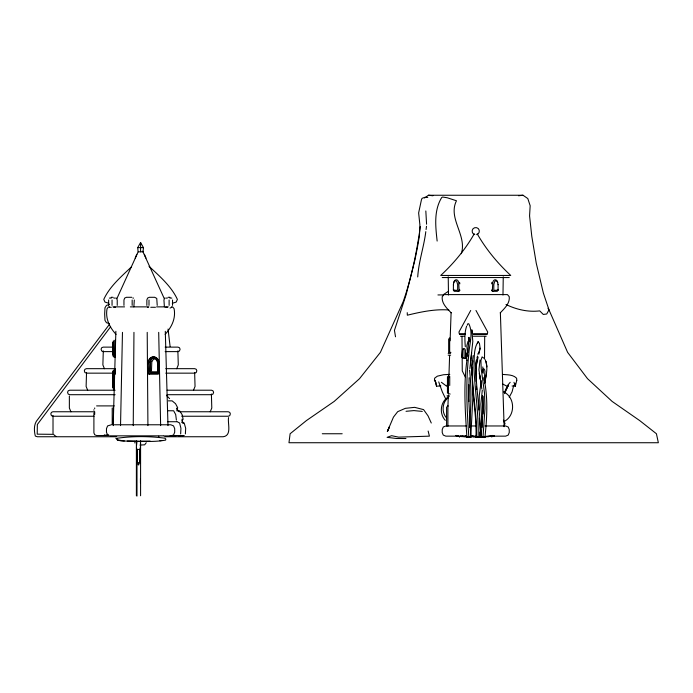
<?xml version="1.0" encoding="UTF-8"?>
<svg xmlns="http://www.w3.org/2000/svg" width="693" height="693" viewBox="0 0 693 693"><rect width="100%" height="100%" fill="white"/><g stroke="black" fill="none" stroke-linecap="round" stroke-linejoin="round"><path stroke-width="1.04" d="M133.238 425.632L133.957 332.363M484.511 359.095L484.693 336.547M515.349 383.298L515.315 386.192L512.084 385.984M482.813 366.926L483.134 373.336M485.247 359.745C488.556 367.29 485.932 375.519 484.728 383.229L486.408 373.57M502.979 295.027L503.248 276.819M120.53 425.632L122.47 332.363M115.87 331.306L113.184 425.632M447.947 406.393L448.276 395.729M448.873 377.772L449.61 355.596M450.103 340.809L451.108 312.491M468.866 401.602L468.858 384.71M469.126 377.746L468.728 398.44L470.764 437.222L466.943 437.456C465.202 411.72 463.418 385.767 466.943 360.083M180.656 433.905L180.925 428.326L179.617 422.999L177.165 421.725M472.262 367.411C471.309 390.817 476.654 413.964 476.195 437.387L480.024 437.326C481.436 411.486 474.376 385.94 476.438 360.161L475.874 364.57L477.581 357.172M483.082 396.413L483.03 413.964M185.377 433.905L185.681 428.326L184.191 422.999L182.328 422.15M470.764 437.222L466.943 437.222L470.764 437.456L472.808 398.51L472.522 380.578M469.499 427.347C470.876 408.281 471.786 389.059 469.533 370.019M479.426 418.277L481.098 437.508L483.004 437.162L484.979 408.402L484.502 393L481.228 369.014L480.899 360.507L482.085 356.886L483.905 358.212M143.434 247.618L143.07 251.81L138.098 251.81L137.734 247.618L140.584 242.533L143.434 247.618L137.734 247.618M483.835 377.694C488.193 397.375 487.066 417.628 484.909 437.508L481.098 437.179L483.064 409.918L482.588 395.426M417.723 276.94C418.659 261.556 423.934 246.881 425.797 231.653M469.854 368.624L472.808 341.467L471.838 329.799L472.245 332.943M467.853 352.815L468.979 337.361L469.542 341.736M482.7 372.427L483.021 369.733M470.764 360.377L471.673 353.058M476.853 360.178L475.874 371.647L476.143 381.505M473.18 355.535C469.438 382.813 477.806 409.987 476.195 437.352L480.024 437.292L479.894 432.068M472.479 364.414L472.929 360.819M479.374 352.313L479.937 348.085L478.889 354.149M426.074 229.513L426.498 226.299M475.77 368.269L476.723 361.192M479.14 352.46L480.024 347.565L479.469 343.416L478.109 341.692C473.267 349.099 474.488 359.078 473.96 367.576C474.835 390.783 478.846 413.808 478.109 437.092L476.195 437.387L480.024 437.292M420.356 226.611C416.718 252.018 411.668 277.417 403.179 301.68L380.405 352.356L359.52 378.69L334.182 401.429L306.41 420.582L290.116 433.749L288.972 442.732L658.35 442.732L656.427 433.749L639.691 420.582L612.136 401.429L587.525 378.69L567.61 352.356L549.003 309.884L543.373 293.104L536.252 263.184L531.782 236.252L529.573 215.904L530.162 205.726L527.806 198.544L523.016 195.253L428.456 195.253L424.462 197.999M475.762 368.347L478.101 356.982M147.782 364.024L148.172 361.72A5.934 5.137 -90 0 1 152.174 357.025A5.934 5.137 -90 0 1 157.467 359.494M481.297 380.717L479.313 395.157L478.984 410.013M484.121 380.37L484.979 371.526L484.606 369.62L483.905 368.884L483.004 369.187M482.293 390.159L480.855 404.045L482.085 427.347M176.394 420.097L175.701 414.587L173.64 410.767L167.862 410.767M479.989 359.944L478.941 369.811L481.843 389.033M453.395 284.71L453.811 282.346A3.595 2.538 -90 0 1 456.245 279.79A3.595 2.538 -90 0 1 458.679 282.346L459.104 290.116L458.255 291.311M461.33 253.69C467.247 235.265 447.643 218.503 456.462 200.771L447.323 197.782L442.628 197.029L441.71 197.514C433.671 210.663 435.542 226.498 437.144 241.06M491.623 283.835L491.9 282.346M53.014 415.531L53.014 433.42M86.53 372.436L86.123 386.469L87.699 390.28M103.292 350.892L102.876 364.925L104.452 368.737M135.196 258.091L136.772 254.288M478.109 341.692L477.538 343.208M516.753 380.362L515.315 386.192L513.972 382.285M513.764 385.273L512.058 391.857L509.234 397.245M477.018 357.934L477.538 355.985M133.853 306.93L134.312 299.991M177.01 409.745L177.703 407.744L175.52 403.672L172.133 400.857L168.399 400.857M477.789 354.253L478.109 353.447M453.768 282.735L454.201 281.661A2.538 1.793 -90 0 1 456.852 281.661L457.666 284.71L457.666 289.691L457.241 290.289L453.82 290.289L453.395 289.691M136.512 445.634L136.989 441.51M116.944 298.492L138.037 252.113M466.597 326.264C464.405 332.735 464.769 339.968 465.306 346.734M504.513 393.65L508.272 385.273L506.124 388.565M387.335 431.548L393.468 417.091L397.695 411.668L405.379 408.333L414.639 407.345L423.562 409.606L428.031 415.869L431.28 423.016M467.212 325.26L467.948 323.666L468.849 323.865C473.562 333.411 469.092 344.568 468.849 354.608C465.497 382.008 466.935 409.65 468.849 437.092L470.764 437.456M503.802 426.186L505.058 423.579L503.387 420.097M447.903 383.879L446.613 386.192L441.38 382.285M465.133 358.342L465.644 357.441L465.384 350.381A2.659 1.525 -90 0 0 463.929 348.501A2.659 1.525 -90 0 0 462.474 350.381L462.214 357.441L464.18 357.441L463.929 350A1.732 0.996 -90 0 0 462.456 350L461.988 357.068L462.725 358.342L466.112 358.342M470.712 310.464L458.974 332.008L459.277 333.801L465.22 333.801M474.237 233.853C465.315 249.471 453.82 263.271 440.722 275.45L510.75 275.45C497.652 263.271 486.157 249.471 477.234 233.853M176.706 368.737L178.283 364.925L177.876 350.892M193.468 390.28L195.045 386.469L194.638 372.436M210.222 411.824L211.798 408.012L211.391 393.988M165.125 334.398C171.578 327.226 175.97 318.685 174.099 308.671L172.6 306.869L171.509 306.869M181.947 420.885L183.134 419.204L182.094 414.587L179.574 410.767L176.637 410.767M498.076 289.691L497.652 290.289L494.23 290.289L493.806 289.691L493.806 284.71L494.62 281.661A2.538 1.793 -90 0 1 497.271 281.661L497.704 282.735M498.076 284.58L498.076 290.116L497.236 291.311L492.325 291.311L491.476 290.116L492.368 290.116L493.217 291.311M109.537 324.211L36.27 421.422C33.74 425.719 34.156 431.427 35.326 436.07L37.344 436.746L116.719 436.746M110.629 326.732L37.353 424.48L37.214 434.173L53.881 434.346M146.266 442.732L144.655 444.819L139.986 445.071M164.665 298.085L163.938 299.991L164.397 306.93M478.56 352.867L479.469 351.723M104.106 435.325L104.539 434.771M510.169 382.328L506.938 386.192L502.754 384.052M500.277 312.855C504.513 308.368 509.996 303.473 509.251 296.699L507.458 294.603L444.014 294.603L442.221 296.699C441.476 303.473 446.959 308.368 451.195 312.855M461.616 436.668L462.188 436.114L466.458 436.729L465.263 435.516M131.341 266.996C121.18 276.663 109.659 286.53 103.777 299.393L104.972 302.087L108.862 303.283M448.934 396.613C440.427 401.03 438.834 413.47 445.296 420.322M503.603 421.751C515.575 416.285 515.575 397.358 503.603 391.891M448.544 397.487C442.091 401.983 441.302 412.248 446.569 417.983M448.605 291.199L442.948 294.897L437.933 294.941M476.663 234.632L478.317 233.74L479.209 232.094L479.209 230.232L478.317 228.586L476.663 227.694L474.809 227.694L473.154 228.586L472.262 230.232L472.262 232.094L473.154 233.74L474.809 234.632M471.101 436.477L472.99 435.473M170.028 308.064L171.795 307.276M469.759 339.769L467.948 341.536L466.813 345.885L467.801 356.67M445.816 425.97L443.269 427.018L442.221 429.565L442.221 432.553L443.269 435.091L445.816 436.148L466.484 436.148M466.943 437.456L468.849 437.092M484.329 436.625L493 435.438M491.718 436.737L494.49 435.724L491.718 436.737L491.233 436.122M172.306 303.283L176.195 302.087L177.391 299.393C171.31 286.244 159.529 276.135 149.038 266.32M109.459 304.478L106.471 305.379L104.972 307.77L104.669 314.05L104.972 320.339L106.471 322.73L109.459 323.631M108.671 434.762L105.613 435.031M159.884 440.783L161.963 440.471M481.098 437.179L484.909 437.508M486.382 436.677L490.263 436.235M518.529 195.755L523.016 195.253M488.825 436.564L485.369 436.616M406.029 411.296L413.929 410.594L422.28 411.417M436.564 386.192L435.143 380.362L436.564 386.192L440.826 385.914M449.8 374.35L443.511 374.74L437.318 376.178L434.632 378.213L434.424 380.362L435.871 382.328M483.004 437.162L484.909 437.17L481.098 437.508M448.847 309.979C434.676 308.931 420.937 311.919 407.337 315.194L407.233 312.664M140.584 441.224L150.147 441.103M466.458 436.685L461.729 436.564M442.221 277.546L509.251 277.546M453.395 284.58L453.395 290.116L454.279 290.116M459.104 290.116L459.996 290.116L459.147 291.311L454.236 291.311L453.395 290.116M497.193 290.116L498.076 290.116M111.131 297.297L113.08 297.297M131.826 297.297L126.438 297.297L124.679 298.085L123.952 299.991L123.952 305.379M168.087 297.297L170.028 297.297M109.373 298.085L111.322 298.085M113.808 298.085L115.471 298.085M132.9 298.085L133.584 298.085M165.696 298.085L167.359 298.085M169.846 298.085L171.795 298.085M109.659 306.869L108.567 306.869L107.068 308.671C105.197 318.685 109.589 327.226 116.043 334.398M112.855 306.869L124.575 306.869M130.362 306.869L148.874 306.869M156.592 306.869L168.312 306.869M109.373 307.276L111.322 307.276M113.808 307.276L115.471 307.276M147.583 307.276L148.267 307.276M150.753 307.276L155.457 307.276M165.696 307.276L167.359 307.276M473.345 333.801L487.404 333.801L487.707 332.008L475.978 310.464M459.58 334.398L465.393 334.398M473.345 334.398L487.11 334.398M460.447 336.218L464.223 336.218M473.345 336.218L486.235 336.218M112.794 347.124L103.179 347.124L101.698 347.73L101.083 349.211L101.698 350.996L103.179 351.611L112.794 351.611M165.159 347.124L177.988 347.124L179.47 347.73L180.085 349.211L179.47 350.996L177.988 351.611L165.159 351.611M450.926 352.356L449.67 352.356L449.67 337.855M448.172 353.369L450.632 353.369M448.172 355.171L450.632 355.171M114.111 356.245L115.307 356.245M465.644 357.441L466.623 357.441L466.623 353.135M115.376 368.667L86.417 368.667L84.936 369.282L84.321 370.764L84.936 372.539L86.417 373.155L113.236 373.155M165.783 368.667L194.742 368.667L196.223 369.282L196.838 370.764L196.223 372.539L194.742 373.155L165.783 373.155M147.782 373.007L149.411 374.203M148.813 374.203L158.221 374.203L159.26 373.007L158.862 361.72A5.934 5.137 -90 0 0 153.82 356.904A5.934 5.137 -90 0 0 148.77 361.72L148.38 373.007M115.133 390.211L69.664 390.211L68.183 390.826L67.567 392.307L68.183 394.083L69.664 394.698L115.133 394.698M167.108 390.211L211.504 390.211L212.985 390.826L213.6 392.307L212.985 394.083L211.504 394.698L167.108 394.698M446.976 395.868L449.428 395.868M96.596 405.899L114.267 405.899M94.04 411.755L52.902 411.755L51.421 412.37L50.806 413.851L51.421 415.635L52.902 416.242L94.04 416.242M179.548 411.755L228.257 411.755L229.738 412.37L230.353 413.851L229.738 415.635L228.257 416.242L181.713 416.242M167.567 421.725L176.802 421.725M111.391 424.774L107.606 425.909L106.471 428.664L106.471 432.25L107.606 435.005M114.406 424.774L170.807 424.774L173.553 425.909L174.697 428.664L174.697 432.25L173.553 435.005L169.776 436.148M447.28 425.97L466.484 425.97M470.599 425.97L475.736 425.97M484.979 425.97L505.656 425.97L508.203 427.018L509.251 429.565L509.251 432.553L508.203 435.091L505.656 436.148L493.321 436.148M322.288 433.749L342.177 433.749M109.07 435.542L96.596 435.542L94.69 434.754L93.901 432.856L93.901 412.889M172.063 435.542L184.269 435.542M110.057 435.845L163.479 435.845M163.946 435.906L175.814 435.906M178.517 435.906L180.76 435.906M182.172 435.906L182.943 435.906M470.599 436.148L475.736 436.148M164.873 436.746L223.172 436.746C232.198 435.559 227.443 423.345 228.56 417.593M405.942 438.539L396.699 438.496M138.132 449.445L138.843 449.445M140.584 441.406L121.223 440.956L117.316 440.046L117.282 438.227C132.909 436.07 149.246 436.105 164.891 438.193L165.852 439.137L165.618 440.116C153.023 442.429 140.047 441.06 127.313 441.094M427.798 197.418L424.705 197.349L422.072 198.328L421.439 199.783L418.633 212.933L419.897 224.861L419.412 235.863L417.42 247.462L414.96 259.754L406.115 294.724L394.447 330.336L395.512 336.798M467.125 436.659L460.204 436.166M488.842 436.607L485.446 436.443M478.109 437.092L480.024 437.326M124.29 440.939L117.671 439.942L115.818 438.262M502.52 374.419C507.267 374.896 513.011 374.463 516.597 378.213L516.805 380.362M460.065 436.339L465.09 436.677M428.456 195.253L432.943 195.755M396.665 438.522L387.118 437.344L391.623 435.689L398.57 437.144L429.417 436.148L428.135 431.046M455.803 435.594L459.754 436.737L455.89 435.525M455.951 435.464L459.754 436.737L456.003 435.429M505.994 304.504C516.493 309.58 528.075 312.266 539.726 310.888L543.295 314.457L546.725 313.998L549.003 309.884L548.016 308.29M449.428 393.771L450.155 394.066M181.575 422.15L183.394 422.999M54.184 435.169L55.934 436.33M158.48 436.243L158.966 436.633M490.757 436.088L491.372 436.685M470.755 436.14L471.361 436.729M166.684 395.59L169.586 398.631M116.502 298.085L117.23 299.991L117.23 305.379M144.395 254.288L145.972 258.091M70.937 411.824L69.361 408.012L69.361 396.049M469.456 339.258L468.416 337.69L469.144 338.972M176.524 408.168L178.681 411.633M465.263 376.897L462.266 370.911L461.988 336.547M142.68 251.212L164.224 298.492M445.738 399.038L442.307 391.857L438.712 381.878M136.391 447.765L136.989 449.177L136.971 463.487M181.999 419.213L182.969 423.302M498.076 284.71L497.661 282.346A3.595 2.538 -90 0 0 495.226 279.79A3.595 2.538 -90 0 0 492.792 282.346L492.368 290.116M459.572 282.346L459.849 283.835M486.893 366.866L485.958 361.365M466.034 353.058L466.943 360.377M168.061 329.045L170.106 346.569M470.764 360.083L472.236 375.511M476.438 386.347L476.732 389.527M425.823 210.967L426.576 224.211M500.363 312.491L504.132 426.697M167.983 425.632L165.298 331.306M160.637 425.632L158.697 332.363M448.224 276.819L448.492 295.027M147.211 332.363L147.921 425.632M449.731 376.394L449.731 385.516M448.657 338.868L448.657 352.538M448.475 375.554L448.475 394.248M447.903 405.596L447.903 426.273M447.453 376.576L447.453 393.234M446.587 406.912L446.587 426.446M172.522 299.991L172.522 305.379M169.118 299.991L169.118 305.379M157.216 305.379L156.757 298.432L154.73 297.297L149.341 297.297L147.583 298.085L146.855 299.991L146.855 305.379M148.995 299.991L148.995 305.379M140.584 242.533L140.584 251.81M140.584 440.852L140.584 495.755M140.462 441.658L140.462 463.253M140.462 478.482L140.462 483.012M140.003 448.094L140.003 463.487M139.743 449.965L139.743 462.292M138.843 462.673L138.843 464.856L138.132 464.856L138.132 462.673M137.231 449.965L137.231 462.292M136.989 464.024L136.989 496.058M136.391 440.852L136.391 495.755M134.892 441.259L134.892 443.026M132.164 299.991L132.164 305.379M115.307 340.246L115.307 357.441L114.111 357.441L114.111 340.246M115.307 369.568L115.307 374.237M114.111 369.568L114.111 389.761M113.409 406.791L113.409 425.259M113.21 341.147L113.21 356.548M113.21 370.469L113.21 388.868M112.612 342.342L112.612 355.05M112.612 371.665L112.612 387.37M112.214 407.986L112.214 424.731M112.049 299.991L112.049 305.379M108.645 299.991L108.645 305.379M94.69 407.969L94.69 408.627M94.69 411.651L94.69 414.423M93.901 409.736L93.901 410.256M149.974 361.989L149.601 372.635L150.182 373.302L158.351 373.302L158.931 372.635L158.931 364.111L157.857 360.005A5.016 4.34 -90 0 0 150.684 360.005L149.974 361.989M150.624 361.122L150.234 371.509L151.265 372.704L156.964 372.704L158.004 371.509L157.606 361.122A4.175 3.621 -90 0 0 154.115 358.056A4.175 3.621 -90 0 0 150.624 361.122M151.828 361.391L151.455 371.136L152.036 371.803L157.094 371.803L157.675 371.136C159.303 368.2 157.129 353.135 151.828 361.391M389.475 426.628L387.422 431.531L389.535 426.637M508.272 385.273L504.79 391.857L508.264 385.273M475.736 436.746L472.557 436.746L475.736 436.737M480.587 380.483L479.322 373.562L480.587 380.483"/></g></svg>
